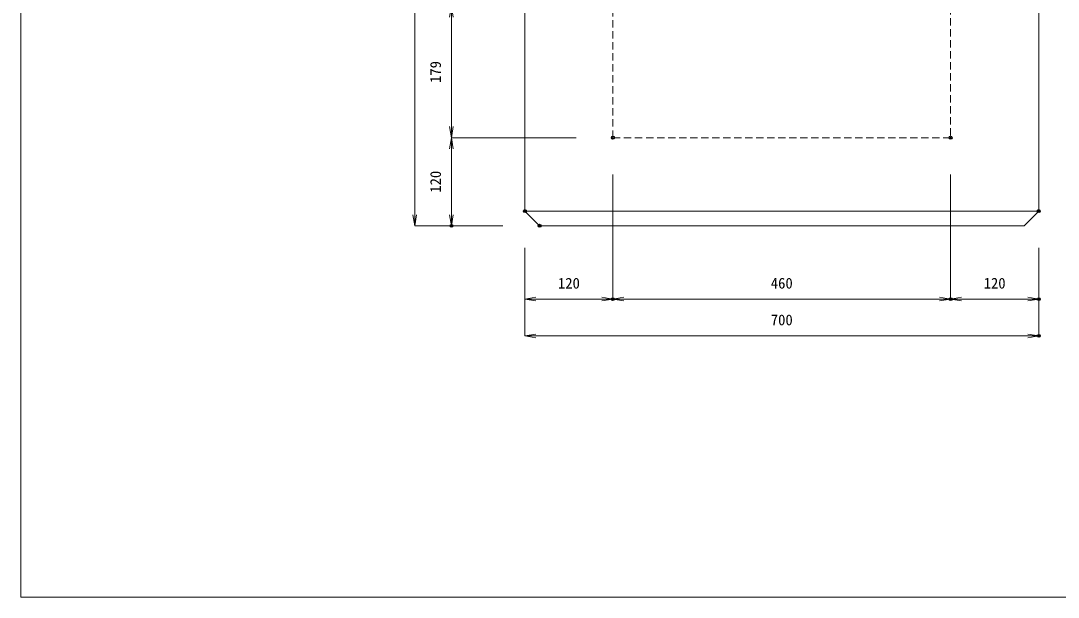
# Model space of a CAD drawing. Units: millimetres, scale not verified. Extents: x -4194 to -304, y 528 to 3368.
# Drawn here: x -4194 to -2781, y 528 to 1313 of the extents above; entities that cross this region are included whole.
import ezdxf
from ezdxf.enums import TextEntityAlignment as Align

# ---------------------------------------------------------------- set-up
doc = ezdxf.new("R2010")
doc.units = ezdxf.units.MM
doc.header["$LTSCALE"] = 20
doc.header["$PDMODE"] = 32
doc.header["$PDSIZE"] = 4
doc.linetypes.add('USER1', pattern=[0.75, 0.5, -0.25])
for name, color, linetype, lineweight in [('0-1_TITLE', 7, 'Continuous', 18), ('0-3_KIJUN', 3, 'Continuous', 18), ('0-5_SUNPO', 3, 'Continuous', 18), ('0-9__0-0_0', 7, 'Continuous', 18)]:
    doc.layers.add(name, color=color, linetype=linetype, lineweight=lineweight)
doc.layers.add('0-A__0-2_DEFPOINTS', color=7, linetype='Continuous')
doc.styles.add('ＭＳ ゴシック', font='')
doc.styles.get('ＭＳ ゴシック').set_extended_font_data('MS Gothic')

# ---------------------------------------------------------------- blocks, each defined once
blk = doc.blocks.new('_OPEN')
at = {"layer": '0-9__0-0_0'}
blk.add_line((0, 0), (-1, 0), dxfattribs=at)
blk.add_lwpolyline([(-1, 0.167), (0, 0), (-1, -0.167)], dxfattribs=at)
blk = doc.blocks.new('_D7')
at = {"layer": '0-5_SUNPO'}
for p, q in [((757.95, 835.88), (587.95, 835.88)), ((587.95, 820.88), (587.95, 730.88)), ((657.95, 715.88), (587.95, 715.88))]:
    blk.add_line(p, q, dxfattribs=at)
at = {"layer": '0-A__0-2_DEFPOINTS'}
for p in [(807.95, 835.88), (587.95, 715.88), (707.95, 715.88)]:
    blk.add_point(p, dxfattribs=at)
at = {"layer": '0-5_SUNPO', "xscale": 15, "yscale": 15}
for p, rotation in [((587.95, 835.88), 90), ((587.95, 715.88), 270)]:
    blk.add_blockref('_OPEN', p, dxfattribs=dict(at, rotation=rotation))
at = {"layer": '0-5_SUNPO', "color": 7, "style": 'ＭＳ ゴシック'}
blk.add_text('120', height=14.66, rotation=90, dxfattribs=at).set_placement((577.95, 760.88), align=Align.BOTTOM_LEFT)
blk = doc.blocks.new('_D8')
at = {"layer": '0-5_SUNPO'}
for p, q in [((807.95, 785.88), (807.95, 615.88)), ((687.95, 685.88), (687.95, 615.88)), ((702.95, 615.88), (792.95, 615.88))]:
    blk.add_line(p, q, dxfattribs=at)
at = {"layer": '0-A__0-2_DEFPOINTS'}
for p in [(807.95, 835.88), (687.95, 735.88), (807.95, 615.88)]:
    blk.add_point(p, dxfattribs=at)
at = {"layer": '0-5_SUNPO', "xscale": 15, "yscale": 15, "rotation": 180}
blk.add_blockref('_OPEN', (687.95, 615.88), dxfattribs=at)
at = {"layer": '0-5_SUNPO', "xscale": 15, "yscale": 15}
blk.add_blockref('_OPEN', (807.95, 615.88), dxfattribs=at)
at = {"layer": '0-5_SUNPO', "color": 7, "style": 'ＭＳ ゴシック'}
blk.add_text('120', height=14.66, dxfattribs=at).set_placement((732.95, 625.88), align=Align.BOTTOM_LEFT)
blk = doc.blocks.new('_D9')
at = {"layer": '0-5_SUNPO'}
for p, q in [((807.95, 785.88), (807.95, 615.88)), ((1267.95, 785.88), (1267.95, 615.88)), ((822.95, 615.88), (1252.95, 615.88))]:
    blk.add_line(p, q, dxfattribs=at)
at = {"layer": '0-A__0-2_DEFPOINTS'}
for p in [(807.95, 835.88), (1267.95, 835.88), (1267.95, 615.88)]:
    blk.add_point(p, dxfattribs=at)
at = {"layer": '0-5_SUNPO', "xscale": 15, "yscale": 15, "rotation": 180}
blk.add_blockref('_OPEN', (807.95, 615.88), dxfattribs=at)
at = {"layer": '0-5_SUNPO', "xscale": 15, "yscale": 15}
blk.add_blockref('_OPEN', (1267.95, 615.88), dxfattribs=at)
at = {"layer": '0-5_SUNPO', "color": 7, "style": 'ＭＳ ゴシック'}
blk.add_text('460', height=14.66, dxfattribs=at).set_placement((1022.95, 625.88), align=Align.BOTTOM_LEFT)
blk = doc.blocks.new('_D10')
at = {"layer": '0-5_SUNPO'}
for p, q in [((1267.95, 785.88), (1267.95, 615.88)), ((1387.95, 685.88), (1387.95, 615.88)), ((1282.95, 615.88), (1372.95, 615.88))]:
    blk.add_line(p, q, dxfattribs=at)
at = {"layer": '0-A__0-2_DEFPOINTS'}
for p in [(1267.95, 835.88), (1387.95, 735.88), (1387.95, 615.88)]:
    blk.add_point(p, dxfattribs=at)
at = {"layer": '0-5_SUNPO', "xscale": 15, "yscale": 15, "rotation": 180}
blk.add_blockref('_OPEN', (1267.95, 615.88), dxfattribs=at)
at = {"layer": '0-5_SUNPO', "xscale": 15, "yscale": 15}
blk.add_blockref('_OPEN', (1387.95, 615.88), dxfattribs=at)
at = {"layer": '0-5_SUNPO', "color": 7, "style": 'ＭＳ ゴシック'}
blk.add_text('120', height=14.66, dxfattribs=at).set_placement((1312.95, 625.88), align=Align.BOTTOM_LEFT)
blk = doc.blocks.new('_D11')
at = {"layer": '0-5_SUNPO'}
for p, q in [((687.95, 685.88), (687.95, 565.88)), ((1387.95, 685.88), (1387.95, 565.88)), ((702.95, 565.88), (1372.95, 565.88))]:
    blk.add_line(p, q, dxfattribs=at)
at = {"layer": '0-A__0-2_DEFPOINTS'}
for p in [(687.95, 735.88), (1387.95, 735.88), (1387.95, 565.88)]:
    blk.add_point(p, dxfattribs=at)
at = {"layer": '0-5_SUNPO', "xscale": 15, "yscale": 15, "rotation": 180}
blk.add_blockref('_OPEN', (687.95, 565.88), dxfattribs=at)
at = {"layer": '0-5_SUNPO', "xscale": 15, "yscale": 15}
blk.add_blockref('_OPEN', (1387.95, 565.88), dxfattribs=at)
at = {"layer": '0-5_SUNPO', "color": 7, "style": 'ＭＳ ゴシック'}
blk.add_text('700', height=14.66, dxfattribs=at).set_placement((1022.95, 575.88), align=Align.BOTTOM_LEFT)
blk = doc.blocks.new('_D12')
at = {"layer": '0-5_SUNPO'}
for p, q in [((987.95, 1014.88), (587.95, 1014.88)), ((587.95, 850.88), (587.95, 999.88)), ((757.95, 835.88), (587.95, 835.88))]:
    blk.add_line(p, q, dxfattribs=at)
at = {"layer": '0-A__0-2_DEFPOINTS'}
for p in [(587.95, 1014.88), (1037.95, 1014.88), (807.95, 835.88)]:
    blk.add_point(p, dxfattribs=at)
at = {"layer": '0-5_SUNPO', "xscale": 15, "yscale": 15}
for p, rotation in [((587.95, 1014.88), 90), ((587.95, 835.88), 270)]:
    blk.add_blockref('_OPEN', p, dxfattribs=dict(at, rotation=rotation))
at = {"layer": '0-5_SUNPO', "color": 7, "style": 'ＭＳ ゴシック'}
blk.add_text('179', height=14.66, rotation=90, dxfattribs=at).set_placement((577.95, 910.38), align=Align.BOTTOM_LEFT)
blk = doc.blocks.new('_D15')
at = {"layer": '0-5_SUNPO'}
for p, q in [((637.95, 1719.88), (537.95, 1719.88)), ((537.95, 730.88), (537.95, 1704.88)), ((657.95, 715.88), (537.95, 715.88))]:
    blk.add_line(p, q, dxfattribs=at)
at = {"layer": '0-A__0-2_DEFPOINTS'}
for p in [(537.95, 1719.88), (687.95, 1719.88), (707.95, 715.88)]:
    blk.add_point(p, dxfattribs=at)
at = {"layer": '0-5_SUNPO', "xscale": 15, "yscale": 15}
for p, rotation in [((537.95, 1719.88), 90), ((537.95, 715.88), 270)]:
    blk.add_blockref('_OPEN', p, dxfattribs=dict(at, rotation=rotation))
at = {"layer": '0-5_SUNPO', "color": 7, "style": 'ＭＳ ゴシック'}
blk.add_text('1004', height=14.66, rotation=90, dxfattribs=at).set_placement((527.95, 1197.88), align=Align.BOTTOM_LEFT)

msp = doc.modelspace()

# ---------------------------------------------------------------- linework, layer by layer
at = {"layer": '0-1_TITLE', "color": 2}
msp.add_lwpolyline([(-4194.12, 528.05), (-304.12, 528.05), (-304.12, 3368.05), (-4194.12, 3368.05)], close=True, dxfattribs=at)
at = {"layer": '0-3_KIJUN', "color": 7}
msp.add_line((-3507.27, 1054.19), (-2807.27, 1054.19), dxfattribs=at)
for points in [[(-2807.27, 1054.19), (-2827.27, 1034.19), (-3487.27, 1034.19), (-3507.27, 1054.19), (-3507.27, 2038.19), (-3447.27, 2038.19), (-3444.27, 1977.19), (-3357.27, 1977.19), (-3357.27, 1722.19), (-3352.27, 1528.19)], [(-2962.27, 1528.19), (-2957.27, 1722.19), (-2957.27, 1977.19), (-2870.27, 1977.19), (-2867.27, 2038.19), (-2807.27, 2038.19), (-2807.27, 1054.19)]]:
    msp.add_lwpolyline(points, dxfattribs=at)
at = {"layer": '0-3_KIJUN', "color": 7, "linetype": 'USER1'}
msp.add_lwpolyline([(-2927.27, 1977.19), (-2927.27, 1154.19), (-3387.27, 1154.19), (-3387.27, 1977.19)], dxfattribs=at)

# ---------------------------------------------------------------- block references
at = {"layer": '0-5_SUNPO'}
for name in ['_D15', '_D12', '_D7', '_D8', '_D9', '_D10', '_D11']:
    msp.add_blockref(name, (-4195.22, 318.31), dxfattribs=at)

doc.saveas('drawing.dxf')
